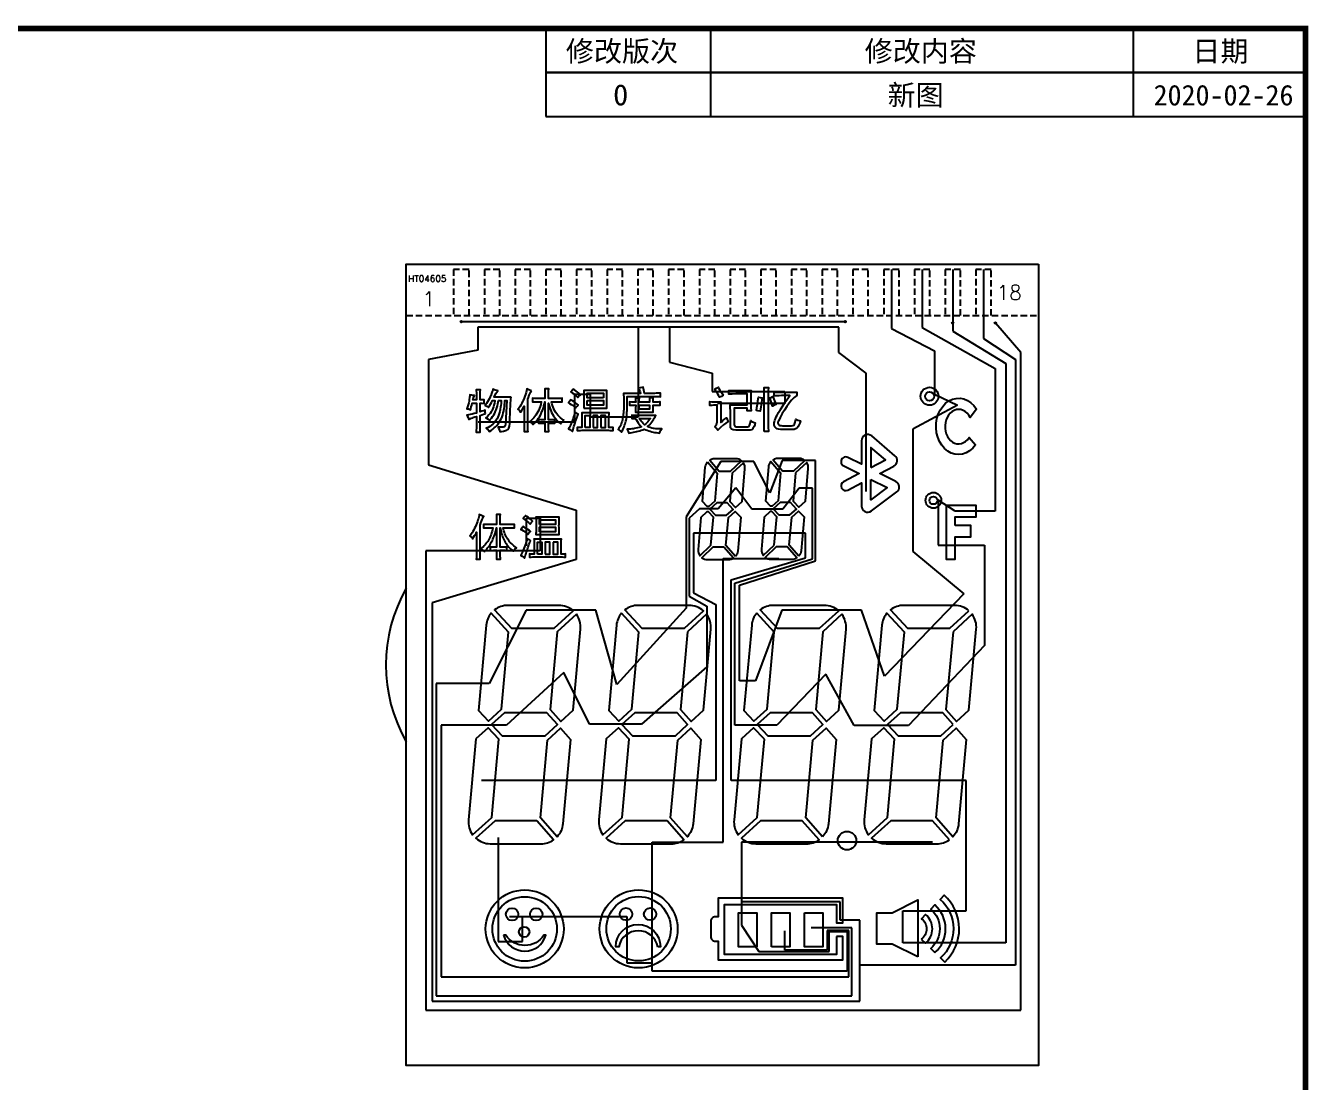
# Model space of a CAD drawing. Header units: inches. Extents: x -1849 to -1456, y -1004 to -896.
# Drawn here: x -1506.5 to -1456.4, y -979.6 to -938.3 of the extents above; entities that cross this region are included whole.
import ezdxf

# ---------------------------------------------------------------- set-up
doc = ezdxf.new("R2010")
doc.units = ezdxf.units.IN
doc.header["$MEASUREMENT"] = 0
doc.linetypes.add('HIDDEN', pattern=[0.375, 0.25, -0.125])
doc.layers.add('COM', color=1, linetype='Continuous')
doc.layers.add('SPEC', color=2, linetype='Continuous')
doc.styles.add('ggg', font='')
doc.styles.add('romans', font='romans.shx')
doc.styles.get('ggg').set_extended_font_data('SimSun')

# ---------------------------------------------------------------- blocks, each defined once
blk = doc.blocks.new('A')
at = {"layer": 'SPEC', "const_width": 0.28}
blk.add_lwpolyline([(0, 0), (0, 81.172), (114.799, 81.173), (114.8, 0), (0, 0)], dxfattribs=at)
at = {"layer": 'SPEC'}
for points in [[(77.705, 79.027), (114.804, 79.027), (114.804, 81.168, 0.414214), (114.799, 81.173), (77.705, 81.173)], [(77.705, 76.882), (114.804, 76.882), (114.804, 79.022, 0.414214), (114.799, 79.027), (77.705, 79.027)]]:
    blk.add_lwpolyline(points, format="xyb", close=True, dxfattribs=at)
for points in [[(85.76, 79.027), (85.76, 81.173)], [(106.41, 79.027), (106.41, 81.173)], [(85.76, 76.882), (85.76, 79.027)], [(106.41, 76.882), (106.41, 79.027)]]:
    blk.add_lwpolyline(points, dxfattribs=at)
at = {"layer": 'SPEC', "style": 'ggg'}
for s, height, p in [('修改版次', 1.0043, (78.683, 79.564)), ('修改内容', 1.0043, (93.275, 79.564)), ('日期', 1.0043, (109.278, 79.564)), ('O', 1.004, (81.019, 77.419)), ('新图', 1.0043, (94.394, 77.419)), ('2020-02-26', 1.0043, (107.383, 77.419))]:
    blk.add_text(s, height=height, dxfattribs=at).set_placement(p)

msp = doc.modelspace()

# ---------------------------------------------------------------- linework, layer by layer
at = {"ltscale": 0.5}
for points in [[(-1466.943, -947.638), (-1466.943, -978.938), (-1491.643, -978.938), (-1491.643, -947.638)], [(-1484.346, -954.018), (-1484.17, -954.018), (-1484.17, -953.544), (-1484.346, -953.544)], [(-1484.041, -954.018), (-1483.857, -954.018), (-1483.857, -953.544), (-1484.041, -953.544)], [(-1486.212, -958.963), (-1486.036, -958.963), (-1486.036, -958.489), (-1486.212, -958.489)], [(-1485.907, -958.489), (-1485.907, -958.963), (-1485.723, -958.963), (-1485.723, -958.489)], [(-1477.951, -974.292), (-1478.667, -974.292), (-1478.667, -972.973), (-1477.951, -972.973)], [(-1477.377, -974.292), (-1477.377, -972.973), (-1476.66, -972.973), (-1476.66, -974.292)], [(-1476.087, -972.973), (-1475.37, -972.973), (-1475.37, -974.292), (-1476.087, -974.292)]]:
    msp.add_lwpolyline(points, close=True, dxfattribs=at)
at = {"linetype": 'HIDDEN'}
for points in [[(-1489.193, -949.638), (-1489.193, -947.838), (-1489.793, -947.838), (-1489.793, -949.638)], [(-1487.993, -949.638), (-1487.993, -947.838), (-1488.593, -947.838), (-1488.593, -949.638)], [(-1486.793, -949.638), (-1486.793, -947.838), (-1487.393, -947.838), (-1487.393, -949.638)], [(-1485.593, -949.638), (-1485.593, -947.838), (-1486.193, -947.838), (-1486.193, -949.638)], [(-1484.393, -949.638), (-1484.393, -947.838), (-1484.993, -947.838), (-1484.993, -949.638)], [(-1483.193, -949.638), (-1483.193, -947.838), (-1483.793, -947.838), (-1483.793, -949.638)], [(-1481.993, -949.638), (-1481.993, -947.838), (-1482.593, -947.838), (-1482.593, -949.638)], [(-1480.793, -949.638), (-1480.793, -947.838), (-1481.393, -947.838), (-1481.393, -949.638)], [(-1479.593, -949.638), (-1479.593, -947.838), (-1480.193, -947.838), (-1480.193, -949.638)], [(-1478.393, -949.638), (-1478.393, -947.838), (-1478.993, -947.838), (-1478.993, -949.638)], [(-1477.193, -949.638), (-1477.193, -947.838), (-1477.793, -947.838), (-1477.793, -949.638)], [(-1475.993, -949.638), (-1475.993, -947.838), (-1476.593, -947.838), (-1476.593, -949.638)], [(-1474.793, -949.638), (-1474.793, -947.838), (-1475.393, -947.838), (-1475.393, -949.638)], [(-1473.593, -949.638), (-1473.593, -947.838), (-1474.193, -947.838), (-1474.193, -949.638)], [(-1472.393, -949.638), (-1472.393, -947.838), (-1472.993, -947.838), (-1472.993, -949.638)], [(-1471.193, -949.638), (-1471.193, -947.838), (-1471.793, -947.838), (-1471.793, -949.638)], [(-1469.993, -949.638), (-1469.993, -947.838), (-1470.593, -947.838), (-1470.593, -949.638)], [(-1468.793, -949.638), (-1468.793, -947.838), (-1469.393, -947.838), (-1469.393, -949.638)], [(-1491.643, -949.638), (-1466.943, -949.638)]]:
    msp.add_lwpolyline(points, dxfattribs=at)
for points in [[(-1488.551, -953.478), (-1488.556, -953.42), (-1488.559, -953.336), (-1488.615, -953.359), (-1488.686, -953.383), (-1488.762, -953.403), (-1488.762, -953.066), (-1488.756, -953.066), (-1488.685, -953.068), (-1488.595, -953.073), (-1488.595, -952.932), (-1488.616, -952.934), (-1488.696, -952.938), (-1488.762, -952.94), (-1488.762, -952.742), (-1488.761, -952.694), (-1488.757, -952.617), (-1488.747, -952.541), (-1488.91, -952.541), (-1488.907, -952.585), (-1488.904, -952.66), (-1488.903, -952.742), (-1488.903, -952.94), (-1489.044, -952.94), (-1489.037, -952.907), (-1489.015, -952.83), (-1488.984, -952.766), (-1489.009, -952.764), (-1489.085, -952.754), (-1489.164, -952.736), (-1489.166, -952.773), (-1489.172, -952.847), (-1489.182, -952.923), (-1489.193, -953.001), (-1489.206, -953.056), (-1489.227, -953.128), (-1489.252, -953.202), (-1489.282, -953.282), (-1489.214, -953.291), (-1489.134, -953.321), (-1489.124, -953.285), (-1489.104, -953.212), (-1489.085, -953.138), (-1489.068, -953.066), (-1488.903, -953.066), (-1488.903, -953.449), (-1488.99, -953.471), (-1489.075, -953.492), (-1489.15, -953.508), (-1489.215, -953.52), (-1489.275, -953.528), (-1489.263, -953.556), (-1489.231, -953.63), (-1489.206, -953.698), (-1489.181, -953.686), (-1489.108, -953.655), (-1489.042, -953.631), (-1489.04, -953.63), (-1488.968, -953.604), (-1488.903, -953.583), (-1488.903, -953.964), (-1488.904, -954.039), (-1488.907, -954.116), (-1488.91, -954.197), (-1488.755, -954.197), (-1488.758, -954.142), (-1488.76, -954.062), (-1488.761, -953.987), (-1488.762, -953.917), (-1488.762, -953.543), (-1488.697, -953.523), (-1488.623, -953.5)], [(-1487.551, -952.831), (-1488.21, -952.831), (-1488.205, -952.821), (-1488.173, -952.749), (-1488.14, -952.686), (-1488.119, -952.645), (-1488.07, -952.586), (-1488.107, -952.576), (-1488.176, -952.552), (-1488.257, -952.517), (-1488.265, -952.553), (-1488.283, -952.614), (-1488.309, -952.691), (-1488.345, -952.783), (-1488.363, -952.823), (-1488.393, -952.886), (-1488.429, -952.951), (-1488.469, -953.016), (-1488.513, -953.084), (-1488.566, -953.157), (-1488.496, -953.187), (-1488.434, -953.234), (-1488.426, -953.223), (-1488.391, -953.17), (-1488.355, -953.108), (-1488.315, -953.036), (-1488.272, -952.956), (-1488.179, -952.956), (-1488.184, -952.983), (-1488.199, -953.063), (-1488.219, -953.138), (-1488.241, -953.21), (-1488.266, -953.278), (-1488.294, -953.341), (-1488.296, -953.346), (-1488.331, -953.407), (-1488.372, -953.467), (-1488.42, -953.526), (-1488.473, -953.582), (-1488.539, -953.643), (-1488.516, -953.651), (-1488.451, -953.687), (-1488.399, -953.743), (-1488.362, -953.703), (-1488.314, -953.647), (-1488.269, -953.587), (-1488.228, -953.522), (-1488.19, -953.455), (-1488.155, -953.382), (-1488.128, -953.319), (-1488.102, -953.245), (-1488.079, -953.171), (-1488.061, -953.097), (-1488.048, -953.025), (-1488.038, -952.956), (-1487.932, -952.956), (-1487.935, -952.998), (-1487.943, -953.075), (-1487.953, -953.152), (-1487.963, -953.226), (-1487.974, -953.299), (-1487.978, -953.319), (-1487.994, -953.395), (-1488.014, -953.469), (-1488.036, -953.541), (-1488.061, -953.61), (-1488.063, -953.614), (-1488.098, -953.68), (-1488.139, -953.744), (-1488.184, -953.805), (-1488.235, -953.863), (-1488.258, -953.884), (-1488.313, -953.93), (-1488.374, -953.971), (-1488.442, -954.009), (-1488.525, -954.046), (-1488.501, -954.063), (-1488.441, -954.112), (-1488.393, -954.17), (-1488.331, -954.128), (-1488.266, -954.08), (-1488.207, -954.032), (-1488.153, -953.983), (-1488.106, -953.936), (-1488.105, -953.936), (-1488.055, -953.875), (-1488.011, -953.813), (-1487.972, -953.747), (-1487.937, -953.68), (-1487.927, -953.659), (-1487.899, -953.592), (-1487.874, -953.521), (-1487.853, -953.445), (-1487.835, -953.366), (-1487.83, -953.337), (-1487.82, -953.269), (-1487.811, -953.196), (-1487.804, -953.119), (-1487.797, -953.038), (-1487.791, -952.956), (-1487.713, -952.956), (-1487.764, -953.873), (-1487.779, -953.95), (-1487.813, -953.993), (-1487.817, -953.995), (-1487.864, -954.003), (-1487.942, -954.004), (-1488.059, -953.999), (-1488.036, -954.035), (-1488.004, -954.105), (-1487.988, -954.176), (-1487.927, -954.168), (-1487.844, -954.153), (-1487.773, -954.137), (-1487.714, -954.117), (-1487.679, -954.096), (-1487.633, -954.042), (-1487.609, -953.968), (-1487.609, -953.965), (-1487.604, -953.864), (-1487.6, -953.794), (-1487.596, -953.711), (-1487.592, -953.614), (-1487.588, -953.503), (-1487.586, -953.441), (-1487.584, -953.36), (-1487.581, -953.281), (-1487.577, -953.203), (-1487.573, -953.127), (-1487.569, -953.052), (-1487.563, -952.978), (-1487.557, -952.907)], [(-1486.754, -952.578), (-1486.786, -952.568), (-1486.857, -952.541), (-1486.933, -952.509), (-1486.935, -952.523), (-1486.947, -952.585), (-1486.964, -952.65), (-1486.986, -952.721), (-1487.012, -952.795), (-1487.043, -952.874), (-1487.079, -952.956), (-1487.089, -952.98), (-1487.132, -953.068), (-1487.173, -953.143), (-1487.211, -953.207), (-1487.247, -953.258), (-1487.284, -953.3), (-1487.223, -953.352), (-1487.176, -953.417), (-1487.131, -953.347), (-1487.086, -953.274), (-1487.051, -953.213), (-1487.035, -953.182), (-1487.035, -953.863), (-1487.036, -953.961), (-1487.038, -954.043), (-1487.04, -954.111), (-1487.043, -954.168), (-1486.888, -954.168), (-1486.889, -954.149), (-1486.892, -954.092), (-1486.893, -954.02), (-1486.895, -953.935), (-1486.895, -953.837), (-1486.895, -952.908), (-1486.871, -952.839), (-1486.837, -952.748), (-1486.808, -952.676), (-1486.781, -952.621)], [(-1485.48, -953.742), (-1485.502, -953.727), (-1485.563, -953.683), (-1485.62, -953.635), (-1485.673, -953.585), (-1485.722, -953.531), (-1485.768, -953.475), (-1485.81, -953.416), (-1485.847, -953.355), (-1485.88, -953.29), (-1485.911, -953.222), (-1485.937, -953.151), (-1485.959, -953.078), (-1485.976, -953.007), (-1485.7, -953.007), (-1485.621, -953.01), (-1485.556, -953.014), (-1485.556, -952.874), (-1485.603, -952.878), (-1485.677, -952.88), (-1485.772, -952.882), (-1486.087, -952.882), (-1486.086, -952.798), (-1486.085, -952.706), (-1486.084, -952.628), (-1486.082, -952.565), (-1486.079, -952.511), (-1486.235, -952.511), (-1486.232, -952.559), (-1486.23, -952.621), (-1486.228, -952.696), (-1486.228, -952.785), (-1486.227, -952.882), (-1486.505, -952.882), (-1486.561, -952.881), (-1486.639, -952.879), (-1486.714, -952.874), (-1486.714, -953.014), (-1486.663, -953.011), (-1486.589, -953.008), (-1486.505, -953.007), (-1486.367, -953.007), (-1486.371, -953.03), (-1486.392, -953.112), (-1486.414, -953.19), (-1486.441, -953.264), (-1486.47, -953.336), (-1486.503, -953.403), (-1486.538, -953.468), (-1486.576, -953.529), (-1486.617, -953.587), (-1486.662, -953.64), (-1486.71, -953.691), (-1486.76, -953.738), (-1486.819, -953.787), (-1486.802, -953.795), (-1486.739, -953.836), (-1486.687, -953.894), (-1486.66, -953.868), (-1486.612, -953.819), (-1486.565, -953.767), (-1486.522, -953.712), (-1486.481, -953.654), (-1486.443, -953.593), (-1486.406, -953.53), (-1486.373, -953.463), (-1486.343, -953.394), (-1486.314, -953.321), (-1486.288, -953.246), (-1486.264, -953.168), (-1486.243, -953.087), (-1486.227, -953.012), (-1486.227, -953.716), (-1486.237, -953.716), (-1486.306, -953.715), (-1486.383, -953.712), (-1486.474, -953.708), (-1486.474, -953.849), (-1486.448, -953.847), (-1486.365, -953.844), (-1486.289, -953.842), (-1486.227, -953.841), (-1486.227, -953.861), (-1486.228, -953.929), (-1486.229, -954.003), (-1486.231, -954.083), (-1486.235, -954.175), (-1486.079, -954.175), (-1486.081, -954.139), (-1486.083, -954.056), (-1486.085, -953.979), (-1486.086, -953.905), (-1486.087, -953.841), (-1486.066, -953.841), (-1485.97, -953.843), (-1485.896, -953.845), (-1485.84, -953.849), (-1485.84, -953.707), (-1485.855, -953.71), (-1485.912, -953.713), (-1485.99, -953.715), (-1486.087, -953.716), (-1486.087, -953.06), (-1486.071, -953.134), (-1486.05, -953.211), (-1486.026, -953.285), (-1485.999, -953.357), (-1485.969, -953.425), (-1485.935, -953.49), (-1485.898, -953.553), (-1485.858, -953.613), (-1485.814, -953.67), (-1485.768, -953.724), (-1485.718, -953.776), (-1485.664, -953.824), (-1485.603, -953.874), (-1485.59, -953.848), (-1485.547, -953.791)], [(-1485.101, -952.704), (-1485.049, -952.746), (-1485.005, -952.784), (-1484.969, -952.818), (-1484.941, -952.849), (-1484.923, -952.821), (-1484.884, -952.771), (-1484.842, -952.734), (-1484.872, -952.704), (-1484.913, -952.667), (-1484.958, -952.629), (-1485.009, -952.591), (-1485.064, -952.552), (-1485.125, -952.513), (-1485.134, -952.528), (-1485.172, -952.577), (-1485.216, -952.62), (-1485.161, -952.659)], [(-1484.712, -953.254), (-1483.804, -953.254), (-1483.805, -953.22), (-1483.808, -953.166), (-1483.809, -953.107), (-1483.811, -953.044), (-1483.811, -952.975), (-1483.811, -952.87), (-1483.811, -952.799), (-1483.81, -952.733), (-1483.809, -952.672), (-1483.807, -952.617), (-1483.804, -952.566), (-1484.712, -952.566), (-1484.71, -952.6), (-1484.708, -952.654), (-1484.707, -952.713), (-1484.706, -952.777), (-1484.705, -952.844), (-1484.705, -952.951), (-1484.705, -953.024), (-1484.706, -953.091), (-1484.708, -953.152), (-1484.709, -953.206)], [(-1481.845, -952.806), (-1481.78, -952.808), (-1481.712, -952.811), (-1481.712, -952.673), (-1481.75, -952.675), (-1481.816, -952.678), (-1481.88, -952.68), (-1481.941, -952.683), (-1482, -952.686), (-1482.056, -952.689), (-1482.338, -952.689), (-1482.339, -952.686), (-1482.353, -952.617), (-1482.367, -952.554), (-1482.38, -952.496), (-1482.392, -952.444), (-1482.438, -952.454), (-1482.5, -952.467), (-1482.552, -952.475), (-1482.542, -952.508), (-1482.527, -952.569), (-1482.512, -952.628), (-1482.499, -952.689), (-1483.155, -952.689), (-1483.155, -952.701), (-1483.153, -952.752), (-1483.151, -952.806), (-1483.15, -952.864), (-1483.149, -952.924), (-1483.148, -952.988), (-1483.148, -953.056), (-1483.148, -953.126), (-1483.147, -953.2), (-1483.148, -953.235), (-1483.151, -953.307), (-1483.155, -953.377), (-1483.16, -953.442), (-1483.166, -953.505), (-1483.173, -953.564), (-1483.181, -953.619), (-1483.191, -953.671), (-1483.201, -953.72), (-1483.212, -953.762), (-1483.232, -953.821), (-1483.254, -953.88), (-1483.279, -953.936), (-1483.306, -953.99), (-1483.336, -954.043), (-1483.369, -954.094), (-1483.328, -954.116), (-1483.28, -954.153), (-1483.231, -954.201), (-1483.213, -954.166), (-1483.184, -954.104), (-1483.157, -954.044), (-1483.133, -953.986), (-1483.112, -953.929), (-1483.093, -953.873), (-1483.077, -953.819), (-1483.064, -953.766), (-1483.056, -953.724), (-1483.046, -953.663), (-1483.038, -953.603), (-1483.031, -953.541), (-1483.025, -953.479), (-1483.021, -953.416), (-1483.017, -953.353), (-1483.016, -953.311), (-1483.015, -953.26), (-1483.013, -953.205), (-1483.012, -953.147), (-1483.012, -953.085), (-1483.011, -953.02), (-1483.011, -952.951), (-1483.01, -952.879), (-1483.01, -952.803), (-1482.023, -952.803), (-1481.967, -952.804), (-1481.908, -952.805)], [(-1479.335, -952.645), (-1479.258, -952.752), (-1479.335, -952.798), (-1479.404, -952.836), (-1479.434, -952.783), (-1479.473, -952.714), (-1479.526, -952.629), (-1479.588, -952.522), (-1479.526, -952.484), (-1479.45, -952.445), (-1479.427, -952.491), (-1479.388, -952.56)], [(-1478.277, -953.978), (-1478.246, -953.963), (-1478.231, -953.932), (-1478.208, -953.856), (-1478.185, -953.748), (-1478.147, -953.779), (-1478.055, -953.825), (-1478.009, -953.833), (-1478.032, -953.909), (-1478.055, -953.971), (-1478.078, -954.017), (-1478.101, -954.055), (-1478.124, -954.085), (-1478.162, -954.101), (-1478.208, -954.116), (-1478.775, -954.116), (-1478.867, -954.108), (-1478.936, -954.078), (-1478.975, -954.032), (-1478.982, -953.963), (-1478.982, -953.365), (-1478.99, -953.25), (-1478.99, -953.135), (-1478.323, -953.135), (-1478.323, -952.706), (-1478.775, -952.706), (-1478.913, -952.714), (-1479.044, -952.714), (-1479.044, -952.568), (-1478.921, -952.576), (-1478.17, -952.576), (-1478.178, -952.698), (-1478.178, -953.235), (-1478.17, -953.365), (-1478.323, -953.365), (-1478.323, -953.265), (-1478.837, -953.265), (-1478.837, -953.856), (-1478.829, -953.917), (-1478.806, -953.963), (-1478.76, -953.986), (-1478.699, -953.994), (-1478.315, -953.994)], [(-1477.667, -954.171), (-1477.667, -953.987), (-1477.659, -953.796), (-1477.659, -952.708), (-1477.667, -952.577), (-1477.667, -952.447), (-1477.498, -952.447), (-1477.506, -952.577), (-1477.506, -953.987), (-1477.498, -954.171)], [(-1485.199, -953.111), (-1485.142, -953.147), (-1485.094, -953.182), (-1485.055, -953.215), (-1485.025, -953.246), (-1485.01, -953.224), (-1484.972, -953.176), (-1484.926, -953.131), (-1484.968, -953.1), (-1485.024, -953.059), (-1485.077, -953.023), (-1485.128, -952.992), (-1485.177, -952.964), (-1485.224, -952.941), (-1485.232, -952.953), (-1485.265, -953.005), (-1485.3, -953.055), (-1485.265, -953.073)], [(-1483.941, -952.857), (-1484.575, -952.857), (-1484.575, -952.673), (-1483.941, -952.673)], [(-1484.575, -952.964), (-1483.941, -952.964), (-1483.941, -953.147), (-1484.575, -953.147)], [(-1481.996, -953.395), (-1481.999, -953.345), (-1482.001, -953.286), (-1482.002, -953.217), (-1482.002, -953.139), (-1481.962, -953.139), (-1481.893, -953.14), (-1481.831, -953.142), (-1481.772, -953.144), (-1481.72, -953.147), (-1481.72, -953.017), (-1481.751, -953.019), (-1481.808, -953.021), (-1481.869, -953.023), (-1481.934, -953.025), (-1482.002, -953.025), (-1482.002, -952.977), (-1481.999, -952.915), (-1481.995, -952.857), (-1482.147, -952.857), (-1482.144, -952.898), (-1482.141, -952.959), (-1482.14, -953.025), (-1482.545, -953.025), (-1482.544, -952.981), (-1482.541, -952.917), (-1482.537, -952.864), (-1482.689, -952.864), (-1482.686, -952.897), (-1482.683, -952.957), (-1482.682, -953.025), (-1482.724, -953.025), (-1482.781, -953.023), (-1482.846, -953.02), (-1482.918, -953.017), (-1482.918, -953.147), (-1482.858, -953.144), (-1482.792, -953.142), (-1482.733, -953.14), (-1482.682, -953.139), (-1482.682, -953.173), (-1482.683, -953.245), (-1482.684, -953.309), (-1482.686, -953.366), (-1482.689, -953.414), (-1481.995, -953.414)], [(-1479.365, -954.017), (-1479.473, -954.116), (-1479.534, -954.047), (-1479.595, -953.994), (-1479.557, -953.955), (-1479.526, -953.902), (-1479.511, -953.856), (-1479.503, -953.794), (-1479.503, -953.143), (-1479.641, -953.143), (-1479.703, -953.151), (-1479.779, -953.151), (-1479.779, -953.005), (-1479.703, -953.013), (-1479.35, -953.013), (-1479.358, -953.166), (-1479.358, -953.825), (-1479.319, -953.794), (-1479.273, -953.748), (-1479.212, -953.695), (-1479.135, -953.633), (-1479.112, -953.702), (-1479.074, -953.779), (-1479.158, -953.84), (-1479.25, -953.917)], [(-1477.904, -953.359), (-1477.966, -953.351), (-1477.943, -953.236), (-1477.92, -953.106), (-1477.904, -952.976), (-1477.889, -952.83), (-1477.82, -952.845), (-1477.736, -952.853), (-1477.782, -953.129), (-1477.812, -953.374)], [(-1477.268, -953.144), (-1477.337, -953.183), (-1477.391, -953.014), (-1477.445, -952.861), (-1477.391, -952.838), (-1477.322, -952.807), (-1477.261, -952.976), (-1477.199, -953.121)], [(-1476.594, -952.945), (-1476.686, -953.068), (-1476.778, -953.198), (-1476.862, -953.336), (-1476.954, -953.474), (-1477.038, -953.62), (-1477.107, -953.773), (-1477.123, -953.811), (-1477.123, -953.842), (-1477.115, -953.872), (-1477.1, -953.895), (-1477.077, -953.918), (-1477.046, -953.934), (-1477, -953.941), (-1476.946, -953.949), (-1476.594, -953.949), (-1476.54, -953.934), (-1476.502, -953.918), (-1476.479, -953.888), (-1476.456, -953.803), (-1476.425, -953.689), (-1476.341, -953.735), (-1476.241, -953.757), (-1476.272, -953.849), (-1476.303, -953.918), (-1476.333, -953.98), (-1476.364, -954.018), (-1476.395, -954.049), (-1476.441, -954.072), (-1476.494, -954.087), (-1477.023, -954.087), (-1477.1, -954.079), (-1477.153, -954.064), (-1477.199, -954.041), (-1477.23, -954.003), (-1477.268, -953.926), (-1477.268, -953.834), (-1477.261, -953.788), (-1477.245, -953.735), (-1477.222, -953.673), (-1477.192, -953.604), (-1477.153, -953.528), (-1477.1, -953.428), (-1477.023, -953.313), (-1476.939, -953.175), (-1476.854, -953.045), (-1476.778, -952.93), (-1476.709, -952.838), (-1476.655, -952.769), (-1476.985, -952.769), (-1477.077, -952.777), (-1477.268, -952.777), (-1477.268, -952.631), (-1477.222, -952.639), (-1476.387, -952.639), (-1476.387, -952.769), (-1476.494, -952.845)], [(-1469.912, -955.055), (-1470.06, -955.072), (-1470.209, -955.057), (-1470.353, -955.012), (-1470.489, -954.937), (-1470.613, -954.834), (-1470.721, -954.707), (-1470.811, -954.559), (-1470.879, -954.394), (-1470.924, -954.217), (-1470.945, -954.033), (-1470.941, -953.847), (-1470.911, -953.665), (-1470.858, -953.491), (-1470.782, -953.332), (-1470.686, -953.19), (-1470.572, -953.071), (-1470.444, -952.977), (-1470.304, -952.912), (-1470.158, -952.877), (-1470.01, -952.873), (-1469.863, -952.901), (-1469.722, -952.959), (-1469.59, -953.046), (-1469.473, -953.159), (-1469.372, -953.296), (-1469.616, -953.62), (-1469.67, -953.53), (-1469.735, -953.453), (-1469.809, -953.391), (-1469.89, -953.345), (-1469.976, -953.317), (-1470.065, -953.308), (-1470.153, -953.317), (-1470.239, -953.345), (-1470.32, -953.39), (-1470.395, -953.453), (-1470.459, -953.529), (-1470.513, -953.619), (-1470.555, -953.719), (-1470.582, -953.825), (-1470.595, -953.937), (-1470.594, -954.049), (-1470.577, -954.16), (-1470.546, -954.265), (-1470.502, -954.363), (-1470.446, -954.449), (-1470.378, -954.523), (-1470.303, -954.582), (-1470.22, -954.623), (-1470.133, -954.647), (-1470.044, -954.652), (-1469.956, -954.638), (-1469.871, -954.606), (-1469.791, -954.557), (-1469.719, -954.491), (-1469.657, -954.411), (-1469.404, -954.696), (-1469.511, -954.825), (-1469.634, -954.93), (-1469.769, -955.007)], [(-1485.13, -953.665), (-1485.155, -953.735), (-1485.18, -953.8), (-1485.206, -953.863), (-1485.231, -953.922), (-1485.256, -953.976), (-1485.282, -954.026), (-1485.308, -954.071), (-1485.254, -954.096), (-1485.202, -954.129), (-1485.155, -954.17), (-1485.145, -954.138), (-1485.129, -954.087), (-1485.112, -954.031), (-1485.093, -953.97), (-1485.071, -953.905), (-1485.048, -953.834), (-1485.028, -953.774), (-1485.005, -953.709), (-1484.984, -953.648), (-1484.964, -953.592), (-1484.945, -953.539), (-1484.926, -953.491), (-1484.957, -953.475), (-1485.008, -953.442), (-1485.056, -953.399), (-1485.062, -953.431), (-1485.074, -953.482), (-1485.089, -953.538), (-1485.108, -953.599)], [(-1484.776, -954.125), (-1484.712, -954.125), (-1483.746, -954.125), (-1483.685, -954.127), (-1483.623, -954.129), (-1483.56, -954.132), (-1483.56, -954.01), (-1483.604, -954.014), (-1483.666, -954.017), (-1483.728, -954.018), (-1483.728, -953.982), (-1483.727, -953.892), (-1483.727, -953.81), (-1483.727, -953.735), (-1483.726, -953.667), (-1483.725, -953.606), (-1483.724, -953.553), (-1483.723, -953.507), (-1483.721, -953.469), (-1483.72, -953.437), (-1484.788, -953.437), (-1484.788, -953.449), (-1484.787, -953.486), (-1484.785, -953.529), (-1484.784, -953.579), (-1484.783, -953.636), (-1484.782, -953.699), (-1484.781, -953.769), (-1484.781, -953.845), (-1484.781, -953.928), (-1484.781, -954.018), (-1484.841, -954.017), (-1484.902, -954.014), (-1484.964, -954.01), (-1484.964, -954.132), (-1484.96, -954.132), (-1484.899, -954.129), (-1484.838, -954.127)], [(-1484.651, -954.018), (-1484.651, -953.544), (-1484.475, -953.544), (-1484.475, -954.018)], [(-1482.055, -954.178), (-1481.999, -954.193), (-1481.94, -954.205), (-1481.879, -954.216), (-1481.816, -954.224), (-1481.75, -954.232), (-1481.75, -954.23), (-1481.726, -954.172), (-1481.696, -954.119), (-1481.659, -954.071), (-1481.711, -954.073), (-1481.774, -954.073), (-1481.835, -954.07), (-1481.896, -954.064), (-1481.957, -954.056), (-1481.991, -954.05), (-1482.055, -954.037), (-1482.115, -954.021), (-1482.171, -954.002), (-1482.224, -953.98), (-1482.218, -953.975), (-1482.174, -953.939), (-1482.132, -953.897), (-1482.089, -953.849), (-1482.048, -953.796), (-1482.021, -953.758), (-1481.988, -953.708), (-1481.956, -953.655), (-1481.925, -953.601), (-1481.895, -953.544), (-1482.585, -953.544), (-1482.644, -953.543), (-1482.705, -953.542), (-1482.769, -953.54), (-1482.834, -953.537), (-1482.834, -953.666), (-1482.806, -953.665), (-1482.742, -953.662), (-1482.688, -953.661), (-1482.664, -953.703), (-1482.622, -953.77), (-1482.584, -953.83), (-1482.547, -953.881), (-1482.513, -953.925), (-1482.482, -953.96), (-1482.453, -953.987), (-1482.489, -953.998), (-1482.551, -954.016), (-1482.611, -954.032), (-1482.67, -954.045), (-1482.728, -954.056), (-1482.768, -954.062), (-1482.826, -954.07), (-1482.887, -954.075), (-1482.951, -954.078), (-1483.017, -954.079), (-1482.995, -954.119), (-1482.969, -954.176), (-1482.949, -954.232), (-1482.947, -954.231), (-1482.883, -954.222), (-1482.822, -954.211), (-1482.761, -954.199), (-1482.702, -954.185), (-1482.644, -954.17), (-1482.641, -954.17), (-1482.583, -954.157), (-1482.525, -954.141), (-1482.466, -954.123), (-1482.406, -954.102), (-1482.346, -954.079), (-1482.287, -954.102), (-1482.228, -954.124), (-1482.169, -954.143), (-1482.112, -954.162), (-1482.056, -954.178)], [(-1482.545, -953.139), (-1482.14, -953.139), (-1482.14, -953.3), (-1482.545, -953.3)], [(-1482.506, -953.712), (-1482.537, -953.659), (-1482.109, -953.659), (-1482.128, -953.688), (-1482.168, -953.743), (-1482.208, -953.793), (-1482.248, -953.838), (-1482.289, -953.878), (-1482.331, -953.911), (-1482.347, -953.898), (-1482.392, -953.855), (-1482.434, -953.81), (-1482.472, -953.762)], [(-1473.493, -955.574), (-1472.928, -955.278), (-1473.493, -954.796)], [(-1473.493, -956.043), (-1472.86, -956.36), (-1473.493, -956.837)], [(-1479.514, -956.961), (-1479.785, -957.209), (-1479.56, -957.444), (-1479.13, -957.444), (-1478.869, -957.213), (-1479.108, -956.961)], [(-1477.039, -956.949), (-1477.31, -957.196), (-1477.086, -957.431), (-1476.655, -957.431), (-1476.394, -957.2), (-1476.633, -956.949)], [(-1470.203, -957.844), (-1470.203, -957.499), (-1469.375, -957.499), (-1469.375, -957.063), (-1470.556, -957.063), (-1470.556, -959.161), (-1470.203, -959.161), (-1470.203, -958.28), (-1469.592, -958.28), (-1469.592, -957.844)], [(-1488.759, -959.028), (-1488.76, -958.963), (-1488.761, -958.891), (-1488.762, -958.81), (-1488.762, -957.832), (-1488.759, -957.826), (-1488.73, -957.742), (-1488.704, -957.668), (-1488.679, -957.607), (-1488.656, -957.556), (-1488.635, -957.517), (-1488.616, -957.488), (-1488.62, -957.487), (-1488.678, -957.466), (-1488.736, -957.443), (-1488.792, -957.419), (-1488.8, -957.461), (-1488.811, -957.513), (-1488.826, -957.568), (-1488.844, -957.625), (-1488.865, -957.684), (-1488.889, -957.746), (-1488.915, -957.811), (-1488.945, -957.878), (-1488.977, -957.948), (-1489.01, -958.016), (-1489.042, -958.077), (-1489.073, -958.13), (-1489.103, -958.176), (-1489.131, -958.214), (-1489.159, -958.244), (-1489.129, -958.266), (-1489.086, -958.309), (-1489.052, -958.359), (-1489.013, -958.299), (-1488.975, -958.237), (-1488.943, -958.184), (-1488.918, -958.138), (-1488.899, -958.099), (-1488.899, -958.817), (-1488.899, -958.854), (-1488.899, -958.933), (-1488.9, -959.002), (-1488.902, -959.062), (-1488.904, -959.112), (-1488.907, -959.153), (-1488.754, -959.153), (-1488.755, -959.131), (-1488.757, -959.083)], [(-1488.166, -958.81), (-1488.113, -958.81), (-1488.113, -958.845), (-1488.113, -958.901), (-1488.114, -958.96), (-1488.116, -959.023), (-1488.118, -959.09), (-1488.12, -959.161), (-1487.968, -959.161), (-1487.969, -959.115), (-1487.971, -959.048), (-1487.973, -958.984), (-1487.974, -958.923), (-1487.975, -958.865), (-1487.975, -958.81), (-1487.958, -958.81), (-1487.876, -958.81), (-1487.809, -958.812), (-1487.755, -958.814), (-1487.716, -958.817), (-1487.716, -958.68), (-1487.723, -958.68), (-1487.765, -958.684), (-1487.821, -958.686), (-1487.891, -958.687), (-1487.975, -958.687), (-1487.975, -957.939), (-1487.968, -957.977), (-1487.955, -958.042), (-1487.94, -958.105), (-1487.922, -958.167), (-1487.903, -958.226), (-1487.881, -958.284), (-1487.857, -958.341), (-1487.832, -958.395), (-1487.804, -958.447), (-1487.774, -958.498), (-1487.743, -958.547), (-1487.709, -958.594), (-1487.673, -958.64), (-1487.635, -958.684), (-1487.595, -958.725), (-1487.554, -958.765), (-1487.51, -958.804), (-1487.464, -958.84), (-1487.434, -958.789), (-1487.393, -958.746), (-1487.342, -958.71), (-1487.388, -958.678), (-1487.437, -958.641), (-1487.483, -958.602), (-1487.526, -958.561), (-1487.567, -958.518), (-1487.606, -958.474), (-1487.643, -958.428), (-1487.676, -958.38), (-1487.708, -958.33), (-1487.737, -958.279), (-1487.763, -958.225), (-1487.788, -958.17), (-1487.81, -958.113), (-1487.829, -958.054), (-1487.846, -957.994), (-1487.861, -957.931), (-1487.595, -957.931), (-1487.523, -957.933), (-1487.464, -957.935), (-1487.418, -957.939), (-1487.418, -957.801), (-1487.442, -957.804), (-1487.495, -957.807), (-1487.561, -957.808), (-1487.639, -957.809), (-1487.975, -957.809), (-1487.975, -957.7), (-1487.974, -957.626), (-1487.973, -957.561), (-1487.972, -957.505), (-1487.97, -957.458), (-1487.968, -957.419), (-1488.12, -957.419), (-1488.12, -957.43), (-1488.118, -957.473), (-1488.116, -957.524), (-1488.114, -957.583), (-1488.113, -957.65), (-1488.113, -957.726), (-1488.113, -957.809), (-1488.442, -957.809), (-1488.508, -957.808), (-1488.569, -957.805), (-1488.624, -957.801), (-1488.624, -957.939), (-1488.599, -957.937), (-1488.541, -957.934), (-1488.478, -957.932), (-1488.41, -957.931), (-1488.258, -957.931), (-1488.258, -957.933), (-1488.273, -958.001), (-1488.291, -958.066), (-1488.31, -958.129), (-1488.331, -958.191), (-1488.354, -958.249), (-1488.379, -958.306), (-1488.405, -958.361), (-1488.434, -958.413), (-1488.464, -958.464), (-1488.497, -958.512), (-1488.531, -958.558), (-1488.567, -958.602), (-1488.605, -958.643), (-1488.645, -958.683), (-1488.687, -958.721), (-1488.731, -958.756), (-1488.686, -958.78), (-1488.639, -958.818), (-1488.601, -958.863), (-1488.58, -958.844), (-1488.541, -958.804), (-1488.503, -958.764), (-1488.467, -958.721), (-1488.432, -958.676), (-1488.399, -958.629), (-1488.367, -958.581), (-1488.337, -958.531), (-1488.308, -958.479), (-1488.281, -958.425), (-1488.256, -958.37), (-1488.232, -958.312), (-1488.209, -958.254), (-1488.189, -958.193), (-1488.169, -958.13), (-1488.151, -958.066), (-1488.135, -957.999), (-1488.12, -957.931), (-1488.113, -957.931), (-1488.113, -958.687), (-1488.123, -958.687), (-1488.177, -958.687), (-1488.237, -958.685), (-1488.302, -958.683), (-1488.372, -958.68), (-1488.372, -958.817), (-1488.358, -958.817), (-1488.289, -958.813), (-1488.225, -958.811)], [(-1486.967, -957.649), (-1486.915, -957.691), (-1486.871, -957.728), (-1486.835, -957.763), (-1486.807, -957.793), (-1486.789, -957.765), (-1486.75, -957.716), (-1486.708, -957.679), (-1486.738, -957.648), (-1486.779, -957.611), (-1486.824, -957.573), (-1486.875, -957.535), (-1486.93, -957.496), (-1486.991, -957.458), (-1487.001, -957.473), (-1487.038, -957.521), (-1487.082, -957.564), (-1487.027, -957.604)], [(-1485.675, -958.052), (-1485.677, -957.988), (-1485.677, -957.92), (-1485.678, -957.847), (-1485.677, -957.815), (-1485.677, -957.744), (-1485.676, -957.678), (-1485.675, -957.617), (-1485.673, -957.562), (-1485.67, -957.511), (-1486.578, -957.511), (-1486.577, -957.545), (-1486.574, -957.599), (-1486.573, -957.657), (-1486.572, -957.721), (-1486.571, -957.789), (-1486.571, -957.896), (-1486.571, -957.969), (-1486.572, -958.035), (-1486.574, -958.096), (-1486.576, -958.15), (-1486.578, -958.199), (-1485.67, -958.199), (-1485.672, -958.165), (-1485.674, -958.111)], [(-1486.441, -957.801), (-1486.441, -957.618), (-1485.808, -957.618), (-1485.808, -957.801)], [(-1486.876, -958.168), (-1486.838, -958.121), (-1486.792, -958.076), (-1486.834, -958.044), (-1486.89, -958.004), (-1486.944, -957.968), (-1486.995, -957.936), (-1487.044, -957.909), (-1487.09, -957.885), (-1487.098, -957.897), (-1487.132, -957.95), (-1487.166, -958), (-1487.132, -958.018), (-1487.065, -958.056), (-1487.008, -958.092), (-1486.96, -958.127), (-1486.921, -958.159), (-1486.891, -958.191)], [(-1486.441, -958.092), (-1486.441, -957.908), (-1485.808, -957.908), (-1485.808, -958.092)], [(-1486.996, -958.61), (-1487.021, -958.68), (-1487.046, -958.745), (-1487.072, -958.808), (-1487.097, -958.866), (-1487.123, -958.92), (-1487.149, -958.97), (-1487.174, -959.016), (-1487.12, -959.041), (-1487.069, -959.073), (-1487.021, -959.115), (-1487.011, -959.082), (-1486.995, -959.031), (-1486.978, -958.975), (-1486.959, -958.915), (-1486.937, -958.849), (-1486.914, -958.779), (-1486.894, -958.718), (-1486.872, -958.654), (-1486.85, -958.593), (-1486.83, -958.536), (-1486.811, -958.484), (-1486.792, -958.435), (-1486.823, -958.42), (-1486.874, -958.386), (-1486.922, -958.344), (-1486.928, -958.375), (-1486.94, -958.427), (-1486.955, -958.483), (-1486.974, -958.544)], [(-1485.489, -959.073), (-1485.426, -959.077), (-1485.426, -958.955), (-1485.47, -958.959), (-1485.532, -958.962), (-1485.594, -958.963), (-1485.594, -958.837), (-1485.593, -958.755), (-1485.593, -958.679), (-1485.592, -958.612), (-1485.591, -958.551), (-1485.59, -958.498), (-1485.589, -958.452), (-1485.587, -958.413), (-1485.586, -958.382), (-1486.655, -958.382), (-1486.654, -958.394), (-1486.653, -958.431), (-1486.651, -958.474), (-1486.65, -958.524), (-1486.649, -958.58), (-1486.649, -958.644), (-1486.648, -958.713), (-1486.648, -958.79), (-1486.647, -958.873), (-1486.647, -958.963), (-1486.707, -958.962), (-1486.768, -958.959), (-1486.83, -958.955), (-1486.83, -959.077), (-1486.826, -959.077), (-1486.766, -959.073), (-1486.704, -959.071), (-1486.642, -959.07), (-1486.578, -959.069), (-1485.663, -959.069), (-1485.613, -959.07), (-1485.551, -959.071)], [(-1486.517, -958.963), (-1486.517, -958.489), (-1486.342, -958.489), (-1486.342, -958.963)], [(-1487.894, -966.059), (-1486.221, -966.059), (-1485.742, -965.62), (-1486.149, -965.164), (-1487.802, -965.164), (-1488.308, -965.619)], [(-1481.06, -965.164), (-1482.713, -965.164), (-1483.22, -965.619), (-1482.805, -966.059), (-1481.132, -966.059), (-1480.653, -965.62)], [(-1477.43, -965.164), (-1477.936, -965.619), (-1477.521, -966.059), (-1475.848, -966.059), (-1475.369, -965.62), (-1475.777, -965.164)], [(-1470.281, -965.62), (-1470.688, -965.164), (-1472.341, -965.164), (-1472.847, -965.619), (-1472.433, -966.059), (-1470.76, -966.059)], [(-1471.656, -974.694), (-1472.665, -974.187), (-1473.265, -974.187), (-1473.265, -972.971), (-1472.665, -972.971), (-1471.656, -972.464)]]:
    msp.add_lwpolyline(points, close=True)
for points in [[(-1474.392, -955.183, 1), (-1474.556, -955.51), (-1473.952, -955.813), (-1474.562, -956.132, 1), (-1474.393, -956.457), (-1473.859, -956.177), (-1473.859, -957.081, 0.618566), (-1473.469, -957.276), (-1472.483, -956.534, 0.556647), (-1472.521, -956.122), (-1473.149, -955.806), (-1472.599, -955.519, 0.531402), (-1472.553, -955.117), (-1473.457, -954.346, 0.639899), (-1473.859, -954.532), (-1473.859, -955.45)], [(-1479.872, -955.359), (-1479.497, -955.799), (-1479.592, -956.886), (-1479.83, -957.104), (-1479.885, -957.104), (-1480.077, -956.902), (-1479.961, -955.566, -0.160692)], [(-1478.982, -955.72), (-1478.546, -955.317, 0.171051), (-1478.771, -955.237), (-1479.603, -955.237, 0.137298), (-1479.789, -955.29), (-1479.423, -955.72)], [(-1478.473, -955.396), (-1478.912, -955.802), (-1479.008, -956.91), (-1478.788, -957.141), (-1478.524, -956.906), (-1478.413, -955.628, 0.171287)], [(-1477.022, -955.787), (-1477.117, -956.874), (-1477.355, -957.091), (-1477.41, -957.091), (-1477.602, -956.889), (-1477.486, -955.554, -0.160692), (-1477.397, -955.347)], [(-1476.297, -955.225), (-1477.128, -955.225, 0.137298), (-1477.315, -955.277), (-1476.948, -955.707), (-1476.507, -955.707), (-1476.071, -955.305, 0.171051)], [(-1476.437, -955.79), (-1476.533, -956.898), (-1476.314, -957.129), (-1476.049, -956.894), (-1475.938, -955.616, 0.171287), (-1475.998, -955.384)], [(-1479.9, -957.314), (-1480.131, -957.525), (-1480.24, -958.785, 0.180817), (-1480.173, -959.028), (-1479.742, -958.616), (-1479.646, -957.511), (-1479.834, -957.314)], [(-1478.779, -959.052), (-1479.157, -958.628), (-1479.062, -957.528), (-1478.795, -957.291), (-1478.577, -957.52), (-1478.692, -958.847, -0.158868)], [(-1477.267, -958.604), (-1477.171, -957.498), (-1477.359, -957.301), (-1477.425, -957.301), (-1477.656, -957.513), (-1477.766, -958.772, 0.180817), (-1477.698, -959.015)], [(-1476.304, -959.04), (-1476.682, -958.615), (-1476.587, -957.516), (-1476.32, -957.279), (-1476.102, -957.507), (-1476.217, -958.835, -0.158868)], [(-1479.243, -958.693), (-1479.666, -958.693), (-1480.097, -959.104, 0.16154), (-1479.882, -959.176), (-1479.051, -959.176, 0.139092), (-1478.862, -959.122)], [(-1477.191, -958.681), (-1477.622, -959.092, 0.16154), (-1477.407, -959.163), (-1476.576, -959.163, 0.139092), (-1476.387, -959.11), (-1476.769, -958.681)], [(-1485.685, -960.961), (-1487.672, -960.961, 0.165541), (-1488.192, -961.138), (-1487.529, -961.857), (-1485.866, -961.857), (-1485.122, -961.174, 0.182382)], [(-1480.597, -960.961), (-1482.583, -960.961, 0.165541), (-1483.104, -961.138), (-1482.44, -961.857), (-1480.778, -961.857), (-1480.034, -961.174, 0.182382)], [(-1477.299, -960.961, 0.165541), (-1477.82, -961.138), (-1477.157, -961.857), (-1475.494, -961.857), (-1474.75, -961.174, 0.182382), (-1475.313, -960.961)], [(-1469.661, -961.174, 0.182382), (-1470.225, -960.961), (-1472.211, -960.961, 0.165541), (-1472.731, -961.138), (-1472.068, -961.857), (-1470.405, -961.857)], [(-1488.521, -961.737), (-1488.824, -965.071), (-1488.435, -965.484), (-1487.921, -965.022), (-1487.646, -962.002), (-1488.325, -961.266, 0.15287)], [(-1484.997, -961.31), (-1485.745, -961.996), (-1486.021, -965.03), (-1485.606, -965.495), (-1485.123, -965.052), (-1484.836, -961.891, 0.182687)], [(-1483.237, -961.266, 0.15287), (-1483.433, -961.737), (-1483.736, -965.071), (-1483.346, -965.484), (-1482.832, -965.022), (-1482.558, -962.002)], [(-1480.656, -961.996), (-1480.932, -965.03), (-1480.517, -965.495), (-1480.035, -965.052), (-1479.748, -961.891, 0.182687), (-1479.909, -961.31)], [(-1477.953, -961.266, 0.15287), (-1478.149, -961.737), (-1478.452, -965.071), (-1478.062, -965.484), (-1477.548, -965.022), (-1477.274, -962.002)], [(-1474.625, -961.31), (-1475.372, -961.996), (-1475.648, -965.03), (-1475.233, -965.495), (-1474.751, -965.052), (-1474.464, -961.891, 0.182687)], [(-1473.06, -961.737), (-1473.363, -965.071), (-1472.974, -965.484), (-1472.46, -965.022), (-1472.185, -962.002), (-1472.865, -961.266, 0.15287)], [(-1470.284, -961.996), (-1470.56, -965.03), (-1470.145, -965.495), (-1469.663, -965.052), (-1469.375, -961.891, 0.182687), (-1469.537, -961.31)], [(-1488.924, -966.173), (-1489.212, -969.341, 0.182766), (-1489.051, -969.922), (-1488.304, -969.242), (-1488.027, -966.188), (-1488.445, -965.743)], [(-1485.527, -969.495, -0.165037), (-1485.75, -969.996), (-1486.405, -969.256), (-1486.129, -966.226), (-1485.619, -965.758), (-1485.227, -966.196)], [(-1484.124, -969.341, 0.182766), (-1483.963, -969.922), (-1483.216, -969.242), (-1482.938, -966.188), (-1483.357, -965.743), (-1483.836, -966.173)], [(-1480.439, -969.495, -0.165037), (-1480.661, -969.996), (-1481.316, -969.256), (-1481.041, -966.226), (-1480.53, -965.758), (-1480.139, -966.196)], [(-1477.654, -966.188), (-1478.073, -965.743), (-1478.552, -966.173), (-1478.84, -969.341, 0.182766), (-1478.679, -969.922), (-1477.932, -969.242)], [(-1475.377, -969.996), (-1476.032, -969.256), (-1475.757, -966.226), (-1475.246, -965.758), (-1474.855, -966.196), (-1475.155, -969.495, -0.165037)], [(-1473.752, -969.341, 0.182766), (-1473.59, -969.922), (-1472.843, -969.242), (-1472.566, -966.188), (-1472.985, -965.743), (-1473.464, -966.173)], [(-1470.067, -969.495, -0.165037), (-1470.289, -969.996), (-1470.944, -969.256), (-1470.669, -966.226), (-1470.158, -965.758), (-1469.767, -966.196)], [(-1486.545, -969.376), (-1488.176, -969.376), (-1488.926, -970.059, 0.182303), (-1488.363, -970.271), (-1486.377, -970.271, 0.153381), (-1485.889, -970.118)], [(-1481.457, -969.376), (-1483.088, -969.376), (-1483.838, -970.059, 0.182303), (-1483.275, -970.271), (-1481.288, -970.271, 0.153381), (-1480.801, -970.118)], [(-1477.804, -969.376), (-1478.554, -970.059, 0.182303), (-1477.991, -970.271), (-1476.004, -970.271, 0.153381), (-1475.517, -970.118), (-1476.173, -969.376)], [(-1470.428, -970.118), (-1471.085, -969.376), (-1472.715, -969.376), (-1473.465, -970.059, 0.182303), (-1472.902, -970.271), (-1470.916, -970.271, 0.153381)], [(-1470.608, -974.89, 0.441542), (-1470.628, -972.28), (-1470.785, -972.443, -0.445329), (-1470.77, -974.731)], [(-1471.523, -973.996), (-1471.359, -974.156, 0.479579), (-1471.356, -973.034), (-1471.514, -973.198, -0.510066)], [(-1470.989, -974.517, 0.452683), (-1470.998, -972.663), (-1471.155, -972.826, -0.461064), (-1471.152, -974.358)], [(-1481.816, -974.292, 0.814921), (-1483.343, -974.292), (-1483.461, -974.292, -0.992253), (-1481.713, -974.292)], [(-1487.84, -973.843, 0.752734), (-1486.188, -973.843), (-1486.267, -973.843, -0.539792), (-1487.753, -973.843)]]:
    msp.add_lwpolyline(points, format="xyb", close=True)
msp.add_lwpolyline([(-1491.643, -960.288, 0.266667), (-1491.643, -966.288)], format="xyb")
at = {"ltscale": 0.5}
msp.add_lwpolyline([(-1474.837, -973.896), (-1474.837, -974.592), (-1479.206, -974.592), (-1479.206, -972.646), (-1474.837, -972.646), (-1474.837, -973.356), (-1474.587, -973.356), (-1474.587, -972.396), (-1479.456, -972.396), (-1479.456, -973.122), (-1479.572, -973.122, 0.414214), (-1479.744, -973.294), (-1479.744, -973.905, 0.414214), (-1479.572, -974.077), (-1479.456, -974.077), (-1479.456, -974.803), (-1474.587, -974.803), (-1474.587, -973.896)], format="xyb", close=True, dxfattribs=at)
for centre in [(-1489.493, -949.884), (-1474.497, -949.884)]:
    msp.add_circle(centre, 0.03, dxfattribs=at)
for centre, radius in [((-1470.295, -949.935), 0.03), ((-1468.629, -949.935), 0.03), ((-1471.201, -952.795), 0.35), ((-1471.201, -952.795), 0.177), ((-1471.049, -956.86), 0.307), ((-1471.049, -956.86), 0.155), ((-1474.424, -970.149), 0.362), ((-1487.018, -973.599), 1.525), ((-1482.567, -973.599), 1.525), ((-1487.018, -973.599), 1.259), ((-1482.568, -973.591), 1.259), ((-1487.511, -973.028), 0.242), ((-1486.567, -973.028), 0.242), ((-1483.061, -973.019), 0.242), ((-1482.117, -973.019), 0.242), ((-1487.039, -973.714), 0.203)]:
    msp.add_circle(centre, radius)
at = {"layer": 'COM'}
for p, q in [((-1472.693, -947.838), (-1472.693, -950.154)), ((-1474.527, -949.884), (-1489.463, -949.884)), ((-1472.693, -950.154), (-1471.003, -951.019)), ((-1471.003, -951.019), (-1471.003, -952.707)), ((-1471.003, -952.707), (-1470.113, -953.148)), ((-1470.113, -953.148), (-1471.859, -954.086)), ((-1471.859, -954.086), (-1471.859, -958.862)), ((-1479.358, -955.34), (-1480.704, -957.503)), ((-1478.067, -955.34), (-1479.358, -955.34)), ((-1477.436, -956.572), (-1478.067, -955.34)), ((-1476.96, -955.3), (-1477.436, -956.572)), ((-1475.657, -955.3), (-1476.96, -955.3)), ((-1475.657, -959.226), (-1475.657, -955.3)), ((-1480.704, -957.503), (-1480.704, -961.075)), ((-1471.859, -958.862), (-1469.857, -960.517)), ((-1478.631, -960.171), (-1475.657, -959.226)), ((-1478.631, -963.91), (-1478.631, -960.171)), ((-1469.857, -960.517), (-1472.958, -963.727)), ((-1480.704, -961.075), (-1483.42, -964.046)), ((-1486.961, -961.155), (-1488.404, -964.017)), ((-1484.241, -961.155), (-1486.961, -961.155)), ((-1483.42, -964.046), (-1484.241, -961.155)), ((-1476.975, -961.152), (-1478.004, -963.91)), ((-1473.857, -961.152), (-1476.975, -961.152)), ((-1472.958, -963.727), (-1473.857, -961.152)), ((-1488.404, -964.017), (-1490.48, -964.017)), ((-1490.48, -964.017), (-1490.48, -976.217)), ((-1478.004, -963.91), (-1478.631, -963.91)), ((-1474.24, -973.551), (-1475.83, -973.551)), ((-1474.24, -976.217), (-1474.24, -973.551)), ((-1490.48, -976.217), (-1474.24, -976.217))]:
    msp.add_line(p, q, dxfattribs=at)
at = {"layer": 'COM', "color": 5}
for p, q in [((-1471.493, -947.838), (-1471.493, -950.11)), ((-1471.493, -950.11), (-1468.636, -951.709)), ((-1468.636, -951.709), (-1468.636, -957.281)), ((-1478.763, -956.374), (-1479.464, -957.19)), ((-1478.146, -957.205), (-1478.763, -956.374)), ((-1476.29, -956.388), (-1476.928, -957.205)), ((-1475.772, -956.388), (-1476.29, -956.388)), ((-1475.772, -959.15), (-1475.772, -956.388)), ((-1470.205, -957.281), (-1470.862, -956.856)), ((-1470.862, -956.856), (-1470.862, -958.61)), ((-1480.191, -957.19), (-1480.587, -957.554)), ((-1480.587, -957.554), (-1480.587, -960.607)), ((-1479.464, -957.19), (-1480.191, -957.19)), ((-1476.928, -957.205), (-1478.146, -957.205)), ((-1468.636, -957.281), (-1470.205, -957.281)), ((-1470.862, -958.61), (-1469.056, -958.61)), ((-1469.056, -958.61), (-1469.056, -962.529)), ((-1478.807, -960.101), (-1475.772, -959.15)), ((-1478.807, -965.639), (-1478.807, -960.101)), ((-1480.587, -960.607), (-1479.906, -960.995)), ((-1479.906, -960.995), (-1479.906, -963.357)), ((-1469.056, -962.529), (-1472.028, -965.648)), ((-1485.488, -963.583), (-1487.727, -965.644)), ((-1484.491, -965.606), (-1485.488, -963.583)), ((-1479.906, -963.357), (-1482.452, -965.606)), ((-1475.252, -963.649), (-1477.168, -965.639)), ((-1474.151, -965.648), (-1475.252, -963.649)), ((-1482.452, -965.606), (-1484.491, -965.606)), ((-1487.727, -965.644), (-1490.282, -965.644)), ((-1490.282, -965.644), (-1490.282, -975.463)), ((-1477.168, -965.639), (-1478.807, -965.639)), ((-1472.028, -965.648), (-1474.151, -965.648)), ((-1474.358, -973.654), (-1475.202, -973.654)), ((-1475.202, -973.654), (-1475.202, -974.43)), ((-1474.358, -975.463), (-1474.358, -973.654)), ((-1476.854, -974.43), (-1476.854, -973.67)), ((-1475.202, -974.43), (-1476.854, -974.43)), ((-1490.282, -975.463), (-1474.358, -975.463))]:
    msp.add_line(p, q, dxfattribs=at)
at = {"layer": 'COM', "color": 6}
for p, q in [((-1470.293, -947.838), (-1470.293, -950.247)), ((-1467.63, -951.09), (-1468.609, -949.958)), ((-1470.293, -950.247), (-1468.221, -951.518)), ((-1467.63, -976.766), (-1467.63, -951.09)), ((-1468.221, -951.518), (-1468.221, -974.141)), ((-1486.942, -958.632), (-1486.942, -957.552)), ((-1486.942, -957.552), (-1486.419, -957.552)), ((-1486.419, -957.552), (-1486.419, -958.826)), ((-1476.041, -958.144), (-1480.424, -958.144)), ((-1480.424, -958.144), (-1480.424, -960.466)), ((-1476.041, -959.106), (-1476.041, -958.144)), ((-1486.419, -958.826), (-1490.879, -958.826)), ((-1490.879, -958.826), (-1490.879, -976.766)), ((-1478.952, -959.968), (-1476.041, -959.106)), ((-1478.952, -967.799), (-1478.952, -959.968)), ((-1480.424, -960.466), (-1479.555, -960.929)), ((-1479.555, -960.929), (-1479.555, -967.799)), ((-1479.555, -967.799), (-1488.705, -967.799)), ((-1469.776, -967.799), (-1478.952, -967.799)), ((-1469.776, -972.887), (-1469.776, -967.799)), ((-1472.245, -974.141), (-1472.245, -972.887)), ((-1472.245, -972.887), (-1469.776, -972.887)), ((-1468.221, -974.141), (-1472.245, -974.141)), ((-1490.879, -976.766), (-1467.63, -976.766))]:
    msp.add_line(p, q, dxfattribs=at)
at = {"layer": 'COM', "color": 2}
for p, q in [((-1469.093, -947.838), (-1469.093, -950.54)), ((-1474.75, -950.098), (-1488.843, -950.098)), ((-1488.843, -950.098), (-1488.843, -950.999)), ((-1482.585, -950.098), (-1482.585, -953.615)), ((-1481.359, -950.098), (-1481.359, -951.468)), ((-1474.75, -951.086), (-1474.75, -950.098)), ((-1469.093, -950.54), (-1467.837, -951.364)), ((-1488.843, -950.999), (-1490.777, -951.365)), ((-1473.682, -951.898), (-1474.75, -951.086)), ((-1490.777, -951.365), (-1490.777, -955.476)), ((-1481.359, -951.468), (-1479.688, -951.892)), ((-1467.837, -951.364), (-1467.837, -975.02)), ((-1479.688, -951.892), (-1479.688, -952.615)), ((-1473.682, -956.514), (-1473.682, -951.898)), ((-1484.443, -952.726), (-1485.072, -952.726)), ((-1485.072, -952.726), (-1485.072, -953.801)), ((-1484.443, -953.615), (-1484.443, -952.726)), ((-1479.688, -952.615), (-1476.857, -952.615)), ((-1476.857, -953.075), (-1479.483, -953.075)), ((-1476.857, -952.615), (-1476.857, -953.075)), ((-1485.072, -953.801), (-1488.837, -953.801)), ((-1482.585, -953.615), (-1484.443, -953.615)), ((-1490.777, -955.476), (-1485.013, -957.239)), ((-1485.013, -957.239), (-1485.013, -959.17)), ((-1485.013, -959.17), (-1490.638, -960.863)), ((-1479.259, -970.209), (-1479.259, -959.127)), ((-1479.259, -959.127), (-1477.094, -959.127)), ((-1490.638, -960.863), (-1490.638, -976.421)), ((-1488.053, -970.03), (-1488.053, -974.091)), ((-1482.038, -975.247), (-1482.038, -970.209)), ((-1482.038, -970.209), (-1479.259, -970.209)), ((-1471.081, -970.206), (-1478.546, -970.206)), ((-1478.546, -970.206), (-1478.546, -973.445)), ((-1474.692, -972.54), (-1478.546, -972.54)), ((-1474.692, -973.262), (-1474.692, -972.54)), ((-1487.605, -973.111), (-1483.021, -973.111)), ((-1487.105, -974.091), (-1487.105, -973.111)), ((-1483.021, -973.111), (-1483.021, -974.928)), ((-1478.546, -973.445), (-1477.865, -974.476)), ((-1473.928, -973.262), (-1474.692, -973.262)), ((-1473.928, -976.421), (-1473.928, -973.262)), ((-1488.053, -974.091), (-1487.105, -974.091)), ((-1475.124, -974.476), (-1475.124, -973.705)), ((-1475.124, -973.705), (-1474.42, -973.705)), ((-1474.42, -973.705), (-1474.42, -975.247)), ((-1477.865, -974.476), (-1475.124, -974.476)), ((-1483.021, -974.928), (-1482.038, -974.928)), ((-1467.837, -975.02), (-1473.928, -975.02)), ((-1474.42, -975.247), (-1482.038, -975.247)), ((-1490.638, -976.421), (-1473.928, -976.421))]:
    msp.add_line(p, q, dxfattribs=at)

# ---------------------------------------------------------------- block references
at = {"xscale": 0.8, "yscale": 0.8, "zscale": 0.8}
msp.add_blockref('A', (-1548.355, -1003.371), dxfattribs=at)

# ---------------------------------------------------------------- texts
at = {"color": 6, "ltscale": 0.5, "style": 'romans'}
msp.add_text('HT04605', height=0.253, dxfattribs=at).set_placement((-1491.571, -948.326))
at = {"ltscale": 0.5, "style": 'romans'}
for s, height, p in [('18', 0.5695, (-1468.578, -949.024)), ('1', 0.57, (-1491.01, -949.277))]:
    msp.add_text(s, height=height, dxfattribs=at).set_placement(p)

doc.saveas('drawing.dxf')
